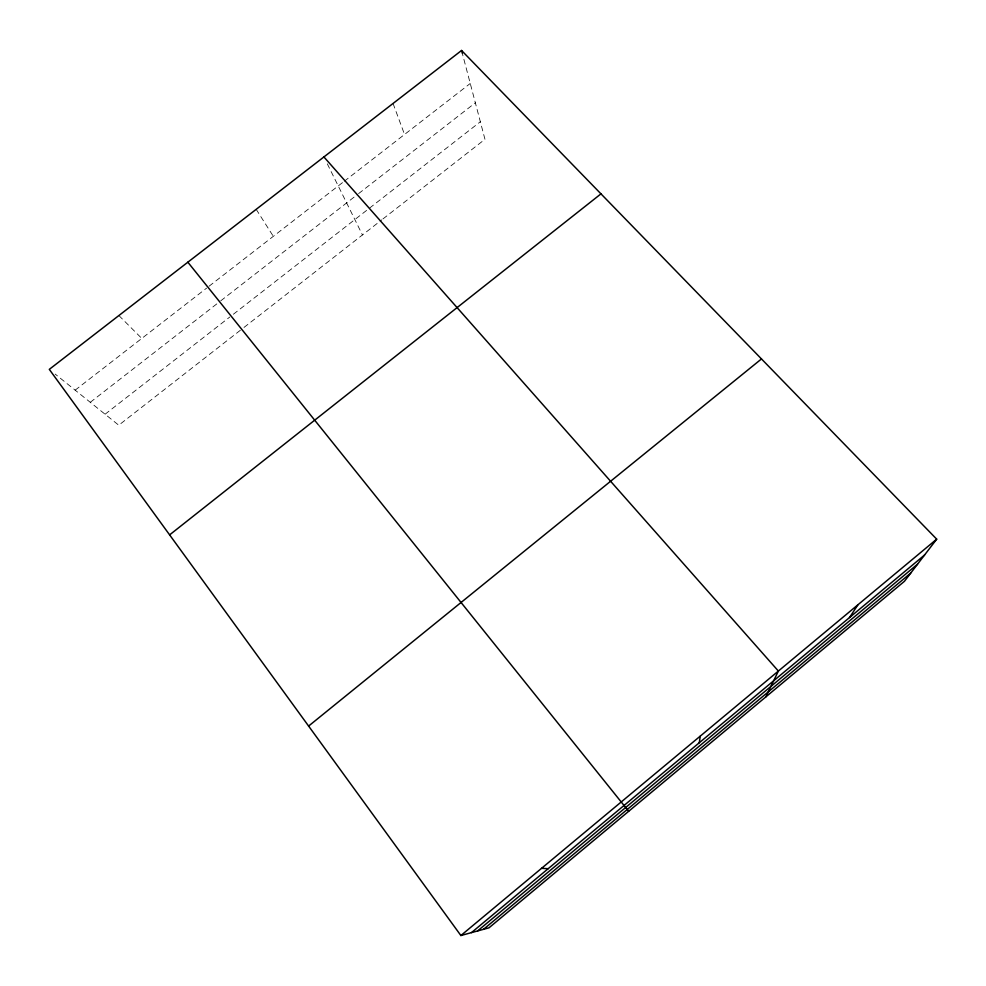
<?xml version="1.0" encoding="UTF-8"?>
<svg xmlns="http://www.w3.org/2000/svg" width="986" height="986" viewBox="0 0 986 986"><rect width="100%" height="100%" fill="white"/><g stroke="black" fill="none" stroke-linecap="round" stroke-linejoin="round"><path stroke-width="0.74" stroke-dasharray="4.93 3.7" d="M240.387 330.248L118.751 425.212L55.179 374.088M244.01 327.414L381.755 219.878M382.95 218.941L484.964 139.285L462.311 53.343M105.083 414.219L229.787 317.024M233.386 314.226L480.342 121.759M75.158 390.148L206.641 288.097M209.057 286.223L343.054 182.2M344.262 181.264L470.26 83.465M90.268 402.313L217.105 303.663M220.741 300.829L357.4 194.538M358.596 193.613L475.351 102.803M118.887 315.532L141.787 338.432M256.187 209.328L273.319 236.332M327.315 163.849L362.454 234.951M393.044 103.456L404.543 134.478"/><path stroke-width="1.48" d="M699.259 742.778L700.282 736.111M765.826 696.905L778.373 671.047L323.913 156.947M849.501 617.569L857.968 604.738M936.7 539.157L904.458 581.284L488.97 927.826L460.881 935.529L49.3 369.368L461.559 50.471L936.7 539.157L460.881 935.529M471.468 932.62L924.572 555.007M477.594 930.944L917.547 564.177M483.534 929.317L910.719 573.1M308.606 726.066L761.475 358.941M169.617 534.88L600.967 193.86M541.548 868.333L548.191 868.691M187.845 262.19L628.698 811.281M461.559 50.471L462.311 53.343"/></g></svg>
